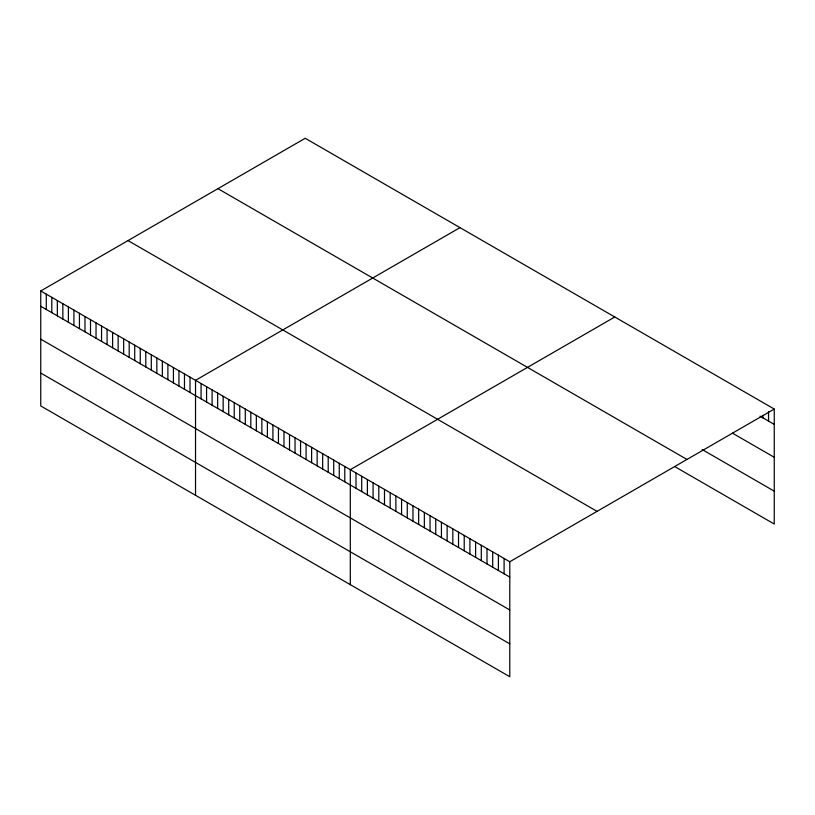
<?xml version="1.0" encoding="UTF-8"?>
<svg xmlns="http://www.w3.org/2000/svg" width="815" height="815" viewBox="0 0 815 815"><rect width="100%" height="100%" fill="white"/><g stroke="black" fill="none" stroke-linecap="round" stroke-linejoin="round"><path stroke-width="1.22" d="M40.75 290.965L509.783 561.749L509.783 676.725L40.75 405.941L40.75 290.965L305.218 138.275L774.25 409.059L774.25 524.035L674.586 466.496M459.996 227.63L195.529 380.32L195.529 495.296M614.775 316.994L350.307 469.685L350.307 584.661M509.783 561.749L774.25 409.059M760.008 416.17L774.25 424.391M732.481 433.162L774.25 457.276M702.112 449.503L774.25 491.16M217.941 188.662L686.974 459.456M128.026 240.578L597.059 511.362M40.75 306.287L509.783 577.081M40.75 339.172L509.783 609.966M40.75 373.056L509.783 643.85M768.555 411.667L768.555 421.111M762.86 415.456L762.86 417.82M504.088 558.469L504.088 573.801M498.393 555.178L498.393 570.51M492.698 551.887L492.698 567.22M487.003 548.597L487.003 563.929M481.298 545.317L481.298 560.639M475.603 542.026L475.603 557.358M469.909 538.735L469.909 554.068M464.214 535.445L464.214 550.777M458.519 532.164L458.519 547.486M452.824 528.874L452.824 544.206M447.129 525.583L447.129 540.916M441.435 522.293L441.435 537.625M435.74 519.012L435.74 534.334M430.045 515.722L430.045 531.054M424.35 512.431L424.35 527.763M418.655 509.141L418.655 524.473M412.961 505.85L412.961 521.182M407.266 502.57L407.266 517.892M401.571 499.279L401.571 514.611M395.876 495.989L395.876 511.321M390.181 492.698L390.181 508.03M384.486 489.418L384.486 504.74M378.792 486.127L378.792 501.459M373.087 482.837L373.087 498.169M367.392 479.546L367.392 494.878M361.697 476.266L361.697 491.588M356.002 472.975L356.002 488.307M344.786 466.496L344.786 481.828M339.254 463.297L339.254 478.629M333.722 460.108L333.722 475.44M328.201 456.92L328.201 472.252M322.669 453.731L322.669 469.053M317.147 450.532L317.147 465.864M311.615 447.343L311.615 462.676M306.083 444.155L306.083 459.487M300.562 440.966L300.562 456.288M295.03 437.767L295.03 453.099M289.508 434.578L289.508 449.911M283.977 431.39L283.977 446.722M278.445 428.191L278.445 443.523M272.923 425.002L272.923 440.334M267.391 421.813L267.391 437.146M261.86 418.625L261.86 433.947M256.338 415.426L256.338 430.758M250.806 412.237L250.806 427.569M245.284 409.048L245.284 424.381M239.753 405.86L239.753 421.182M234.221 402.661L234.221 417.993M228.699 399.472L228.699 414.804M223.167 396.284L223.167 411.616M217.646 393.085L217.646 408.417M212.114 389.896L212.114 405.228M206.582 386.707L206.582 402.039M201.061 383.519L201.061 398.841M190.007 377.131L190.007 392.463M184.475 373.942L184.475 389.275M178.943 370.754L178.943 386.076M173.422 367.555L173.422 382.887M167.89 364.366L167.89 379.698M162.358 361.177L162.358 376.51M156.837 357.979L156.837 373.311M151.305 354.79L151.305 370.122M145.783 351.601L145.783 366.933M140.251 348.413L140.251 363.735M134.72 345.214L134.72 360.546M129.198 342.025L129.198 357.357M123.666 338.836L123.666 354.168M118.144 335.648L118.144 350.97M112.613 332.449L112.613 347.781M107.081 329.26L107.081 344.592M101.559 326.071L101.559 341.404M96.027 322.872L96.027 338.205M90.506 319.684L90.506 335.016M84.974 316.495L84.974 331.827M79.442 313.306L79.442 328.628M73.921 310.108L73.921 325.44M68.389 306.919L68.389 322.251M62.857 303.73L62.857 319.062M57.335 300.531L57.335 315.863M51.803 297.343L51.803 312.675M46.282 294.154L46.282 309.486"/></g></svg>
